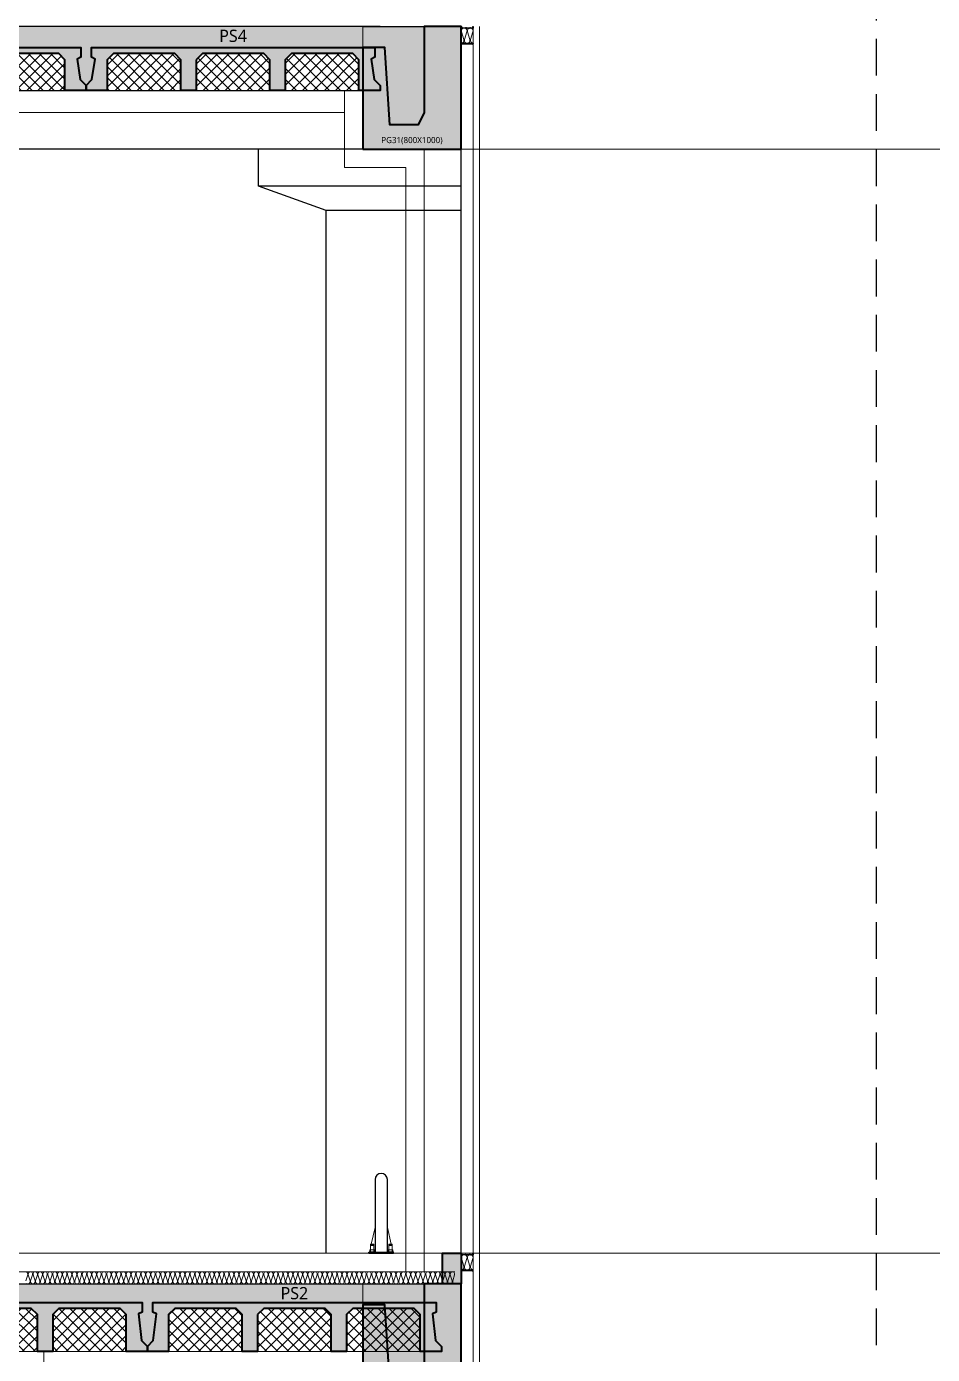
# Model space of a CAD drawing. Header units: millimetres. Extents: x 0 to 420000, y 0 to 297000.
# Drawn here: x 304972 to 312355, y 43625 to 54450 of the extents above; entities that cross this region are included whole.
import ezdxf
from ezdxf.enums import TextEntityAlignment as Align

# ---------------------------------------------------------------- set-up
doc = ezdxf.new("R2010")
doc.units = ezdxf.units.MM
for name, pattern in [('0731_main_plan$0$form_$0$y-Landschaft$0$_$1$20120914_Verkehrsflächen_Grün$0$20120628_xref - Gammel$1$3_H-GL_F1_U3 - Default$0${ Offset Lines }', [0]), ('CEN', [62, 60, -1, 0, -1]), ('DASHEDX2', [1.5, 1, -0.5]), ('HIDDEN', [0.375, 0.25, -0.125])]:
    doc.linetypes.add(name, pattern=pattern)
for name, color, linetype, lineweight in [('A-AXIS-LINE', 1, 'CEN', 15), ('A-BOND-LIN2', 4, 'DASHEDX2', 25), ('A-CONC-LIN1', 2, 'Continuous', 40), ('A-CONC-LIN2', 7, 'Continuous', 25), ('A-ELEV-LIN2', 7, 'Continuous', 25), ('A-ELEV-LIN3', 8, 'Continuous', 18), ('A-WAXM-PANL', 6, 'Continuous', 20), ('A-XXXX-FIN2', 6, 'Continuous', 20), ('A-XXXX-INSL1', 15, 'Continuous', 18), ('A-XXXX-INSL2', 8, 'Continuous', 18), ('A-XXXX-STL', 3, 'Continuous', 25)]:
    doc.layers.add(name, color=color, linetype=linetype, lineweight=lineweight)
for name, color, linetype in [('A-CONC-SOLD', 253, 'CEN'), ('A-ELEV-PATT', 252, 'Continuous'), ('A-XXXX-SOLD', 252, 'Continuous')]:
    doc.layers.add(name, color=color, linetype=linetype)
doc.layers.add('A-XXXX-NPLT', color=144, linetype='Continuous', lineweight=15, plot=False)
doc.styles.add('맑은고딕', font='')
doc.styles.get('맑은고딕').set_extended_font_data('Malgun Gothic')

# ---------------------------------------------------------------- blocks, each defined once
blk = doc.blocks.new('axis(211208)')
at = {"layer": 'A-AXIS-LINE', "ltscale": 1000}
for p, q in [((4631788.1, -412118.7), (4955413.1, -412118.7)), ((4631788.1, -421118.7), (4955413.1, -421118.7))]:
    blk.add_line(p, q, dxfattribs=at)
blk = doc.blocks.new('PG31')
at = {"layer": 'A-CONC-SOLD'}
h = blk.add_hatch(color=256, dxfattribs=at)
h.dxf.hatch_style = 1
h.paths.add_polyline_path([(-620, -170), (-580, -800), (-350, -800), (-300, -700), (-300, 0), (-800, 0), (-800, -170)])
h = blk.add_hatch(color=256, dxfattribs=at)
h.dxf.hatch_style = 1
h.paths.add_polyline_path([(-800, -1000), (0, -1000), (0, 0), (-300, 0), (-300, -700), (-350, -800), (-580, -800), (-620, -170), (-800, -170)])
at = {"layer": 'A-CONC-LIN1'}
blk.add_lwpolyline([(-800, -1000), (0, -1000), (0, 0), (-300, 0), (-300, -700), (-350, -800), (-580, -800), (-620, -170), (-800, -170)], close=True, dxfattribs=at)
at = {"layer": 'A-CONC-LIN2'}
blk.add_line((-800, 0), (-300, 0), dxfattribs=at)
at = {"layer": 'A-XXXX-NPLT'}
blk.add_lwpolyline([(0, 0), (-800, 0), (-800, -1000), (0, -1000)], close=True, dxfattribs=at)
at = {"layer": 'A-XXXX-NPLT', "style": '맑은고딕'}
blk.add_text('PG31(800X1000)', height=50, dxfattribs=at).set_placement((-400, -930), align=Align.MIDDLE)
blk = doc.blocks.new('PS4')
at = {"layer": 'A-CONC-SOLD'}
h = blk.add_hatch(color=256, dxfattribs=at)
h.dxf.hatch_style = 1
h.paths.add_polyline_path([(-1198, -480), (-1198, 0), (1198, 0), (1198, -480), (1150, -430), (1125, -265), (1155, -250), (1155, -170), (-1155, -170), (-1155, -250), (-1125, -265), (-1150, -430)])
h = blk.add_hatch(color=256, dxfattribs=at)
h.dxf.hatch_style = 1
h.paths.add_polyline_path([(-300, -270), (-300, -480), (-300, -520), (-425, -520), (-425, -480), (-425, -270), (-475, -220), (-975, -220), (-1025, -270), (-1025, -480), (-1025, -520), (-1198, -520), (-1198, -480), (-1150, -430), (-1125, -265), (-1155, -250), (-1155, -170), (1155, -170), (1155, -250), (1125, -265), (1150, -430), (1198, -480), (1198, -520), (1025, -520), (1025, -480), (1025, -270), (975, -220), (475, -220), (425, -270), (425, -480), (425, -520), (300, -520), (300, -480), (300, -270), (250, -220), (-250, -220)])
at = {"layer": 'A-XXXX-INSL2'}
h = blk.add_hatch(dxfattribs=at)
h.set_pattern_fill('ANSI37', color=256, scale=20)
h.set_pattern_definition([(45, (-302204.5, -52690), (-44.90128, 44.90128), []), (135, (-302204.5, -52690), (-44.90128, -44.90128), [])])
h.paths.add_polyline_path([(-975, -220), (-1025, -270), (-1025, -480), (-1025, -520), (-425, -520), (-425, -480), (-425, -270), (-475, -220)])
h.paths.add_polyline_path([(300, -520), (300, -480), (300, -270), (250, -220), (-250, -220), (-300, -270), (-300, -480), (-300, -520)])
h.paths.add_polyline_path([(1025, -520), (1025, -480), (1025, -270), (975, -220), (475, -220), (425, -270), (425, -480), (425, -520)])
at = {"layer": 'A-CONC-LIN1', "color": 2, "linetype": '0731_main_plan$0$form_$0$y-Landschaft$0$_$1$20120914_Verkehrsflächen_Grün$0$20120628_xref - Gammel$1$3_H-GL_F1_U3 - Default$0${ Offset Lines }'}
blk.add_lwpolyline([(-300, -270), (-300, -480), (-300, -480), (-300, -520), (-425, -520), (-425, -480), (-425, -480), (-425, -270), (-475, -220), (-975, -220), (-1025, -270), (-1025, -480), (-1025, -480), (-1025, -520), (-1198, -520), (-1198, -480), (-1150, -430), (-1125, -265), (-1155, -250), (-1155, -170), (1155, -170), (1155, -250), (1125, -265), (1150, -430), (1198, -480), (1198, -520), (1025, -520), (1025, -480), (1025, -480), (1025, -270), (975, -220), (475, -220), (425, -270), (425, -480), (425, -480), (425, -520), (300, -520), (300, -480), (300, -480), (300, -270), (250, -220), (-250, -220)], close=True, dxfattribs=at)
at = {"layer": 'A-CONC-LIN2'}
blk.add_line((1198, 0), (-1198, 0), dxfattribs=at)
at = {"layer": 'A-ELEV-LIN2'}
for p, q in [((-1025, -520), (-425, -520)), ((-300, -520), (300, -520)), ((425, -520), (1025, -520))]:
    blk.add_line(p, q, dxfattribs=at)
at = {"layer": 'A-XXXX-NPLT', "style": '맑은고딕'}
blk.add_text('PS4', height=100, dxfattribs=at).set_placement((0, -75), align=Align.MIDDLE)
blk = doc.blocks.new('층간방화')
at = {"layer": 'A-XXXX-SOLD', "ltscale": 0.5}
h = blk.add_hatch(dxfattribs=at)
h.set_pattern_fill('블럭단면', color=256)
h.set_pattern_definition([(45, (-3966029.7908, -207540.3616), (-0.70710678119, 0.70710678119), []), (135, (-3966029.7908, -207540.3616), (-0.70710678119, -0.70710678119), [])])
h.paths.add_polyline_path([(0, -12), (0, 1), (-3, 1), (-3, -9), (-97, -9), (-97, 1), (-100, 1), (-100, -12)])
h.paths.add_polyline_path([(0, -137), (0, -150), (-3, -150), (-3, -140), (-97, -140), (-97, -150), (-100, -150), (-100, -137)])
at = {"layer": 'A-ELEV-PATT', "color": 5}
for points in [[(0, -12), (0, 1), (-3, 1), (-3, -9), (-97, -9), (-97, 1), (-100, 1), (-100, -12)], [(0, -137), (0, -150), (-3, -150), (-3, -140), (-97, -140), (-97, -150), (-100, -150), (-100, -137)]]:
    blk.add_lwpolyline(points, close=True, dxfattribs=at)
at = {"layer": 'A-XXXX-INSL2'}
blk.add_lwpolyline([(-100, -136, 0.509267), (-78, -106), (-97, -42, -1.37259), (-53, -42), (-72, -106, 1.37259), (-29, -106), (-48, -42, -1.37259), (-4, -42), (-23, -106, 0.509267), (-1, -136)], format="xyb", dxfattribs=at)
at = {"layer": 'A-XXXX-STL', "linetype": 'HIDDEN', "ltscale": 0.1}
blk.add_lwpolyline([(47, 0), (47, 1), (-1, 1), (-1, -136), (-100, -136), (-100, -137), (0, -137), (0, 0)], close=True, dxfattribs=at)
blk = doc.blocks.new('3층')
at = {"layer": 'A-ELEV-LIN2'}
for p, q in [((4877174, -402119), (4868424, -402119)), ((4878824, -402119), (4877174, -402119)), ((4877174, -402419), (4877174, -402119)), ((4878824, -411119), (4878824, -402119)), ((4878824, -402419), (4877174, -402419)), ((4877724, -402619), (4877174, -402419)), ((4877724, -411119), (4877724, -402619)), ((4878824, -402619), (4877724, -402619))]:
    blk.add_line(p, q, dxfattribs=at)
at = {"layer": 'A-WAXM-PANL'}
for p, q in [((4878924, -411119), (4878924, -401119)), ((4878974, -411119), (4878974, -401119))]:
    blk.add_line(p, q, dxfattribs=at)
at = {"layer": 'A-XXXX-INSL1'}
for points in [[(4878374, -411269), (4878374, -402269), (4877874, -402269), (4877874, -401639)], [(4877874, -401819), (4834824, -401819), (4834824, -402319), (4833824, -402319), (4833824, -401819), (4822874, -401819)], [(4878524, -411269), (4878524, -402119)]]:
    blk.add_lwpolyline(points, dxfattribs=at)
for name, p in [('PS4', (4874571, -401119)), ('PS4', (4876966, -401119)), ('PG31', (4878824, -401119))]:
    blk.add_blockref(name, p)
at = {"layer": 'A-XXXX-INSL2', "ltscale": 0.5, "xscale": -1}
blk.add_blockref('층간방화', (4878824, -401119), dxfattribs=at)
blk = doc.blocks.new('PS2')
at = {"layer": 'A-CONC-SOLD'}
h = blk.add_hatch(color=256, dxfattribs=at)
h.dxf.hatch_style = 1
h.paths.add_polyline_path([(1198, 0), (-1198, 0), (-1198, -510), (-1150, -460), (-1125, -245), (-1155, -230), (-1155, -150), (1155, -150), (1155, -230), (1125, -245), (1150, -460), (1198, -510)])
h = blk.add_hatch(color=256, dxfattribs=at)
h.dxf.hatch_style = 1
h.paths.add_polyline_path([(-1150, -460), (-1198, -510), (-1198, -550), (-1025, -550), (-1025, -510), (-1025, -250), (-975, -200), (-475, -200), (-425, -250), (-425, -510), (-425, -550), (-300, -550), (-300, -510), (-300, -250), (-250, -200), (250, -200), (300, -250), (300, -510), (300, -550), (425, -550), (425, -510), (425, -250), (475, -200), (975, -200), (1025, -250), (1025, -510), (1025, -550), (1198, -550), (1198, -510), (1150, -460), (1125, -245), (1155, -230), (1155, -150), (-1155, -150), (-1155, -230), (-1125, -245)])
at = {"layer": 'A-XXXX-INSL2'}
h = blk.add_hatch(dxfattribs=at)
h.set_pattern_fill('ANSI37', color=256, scale=20)
h.set_pattern_definition([(45, (-289951.5, -41968), (-44.90128, 44.90128), []), (135, (-289951.5, -41968), (-44.90128, -44.90128), [])])
h.paths.add_polyline_path([(-975, -200), (-1025, -250), (-1025, -510), (-1025, -550), (-425, -550), (-425, -510), (-425, -250), (-475, -200)])
h.paths.add_polyline_path([(-250, -200), (-300, -250), (-300, -510), (-300, -550), (300, -550), (300, -510), (300, -250), (250, -200)])
h.paths.add_polyline_path([(425, -510), (425, -550), (1025, -550), (1025, -510), (1025, -250), (975, -200), (475, -200), (425, -250)])
at = {"layer": 'A-CONC-LIN1', "color": 2, "linetype": '0731_main_plan$0$form_$0$y-Landschaft$0$_$1$20120914_Verkehrsflächen_Grün$0$20120628_xref - Gammel$1$3_H-GL_F1_U3 - Default$0${ Offset Lines }'}
blk.add_lwpolyline([(-300, -250), (-300, -510), (-300, -510), (-300, -550), (-425, -550), (-425, -510), (-425, -510), (-425, -250), (-475, -200), (-975, -200), (-1025, -250), (-1025, -510), (-1025, -510), (-1025, -550), (-1198, -550), (-1198, -510), (-1150, -460), (-1125, -245), (-1155, -230), (-1155, -150), (1155, -150), (1155, -230), (1125, -245), (1150, -460), (1198, -510), (1198, -550), (1025, -550), (1025, -510), (1025, -510), (1025, -250), (975, -200), (475, -200), (425, -250), (425, -510), (425, -510), (425, -550), (300, -550), (300, -510), (300, -510), (300, -250), (250, -200), (-250, -200)], close=True, dxfattribs=at)
at = {"layer": 'A-CONC-LIN2'}
blk.add_line((-1198, 0), (1198, 0), dxfattribs=at)
at = {"layer": 'A-XXXX-NPLT'}
for p, q in [((-1025, -550), (-425, -550)), ((-300, -550), (300, -550)), ((425, -550), (1025, -550))]:
    blk.add_line(p, q, dxfattribs=at)
at = {"layer": 'A-XXXX-NPLT', "style": '맑은고딕'}
blk.add_text('PS2', height=100, dxfattribs=at).set_placement((0, -75), align=Align.MIDDLE)
blk = doc.blocks.new('냉동층(220321)')
at = {"layer": 'A-CONC-SOLD'}
h = blk.add_hatch(color=256, dxfattribs=at)
h.dxf.hatch_style = 1
h.paths.add_polyline_path([(4878674, -401119), (4878674, -401369), (4878824, -401369), (4878824, -401119)])
at = {"layer": 'A-CONC-LIN1'}
blk.add_lwpolyline([(4878674, -401369), (4878674, -401119), (4878824, -401119), (4878824, -401369)], dxfattribs=at)
at = {"layer": 'A-WAXM-PANL'}
for p, q in [((4878924, -401119), (4878924, -411119)), ((4878974, -401119), (4878974, -411119))]:
    blk.add_line(p, q, dxfattribs=at)
at = {"layer": 'A-XXXX-FIN2'}
blk.add_line((4878674, -401119), (4801924, -401119), dxfattribs=at)
at = {"layer": 'A-XXXX-INSL1'}
blk.add_lwpolyline([(4878374, -402469), (4877924, -402469), (4877924, -402019), (4875424, -402019), (4875424, -401919)], dxfattribs=at)
at = {"layer": 'A-XXXX-INSL2'}
for p, q in [((4878774, -401269), (4802024, -401269)), ((4878824, -401269), (4878824, -401269))]:
    blk.add_line(p, q, dxfattribs=at)
for points in [[(4878774, -401369), (4878763, -401365), (4878756, -401355), (4878756, -401344), (4878772, -401294), (4878772, -401283), (4878765, -401273), (4878754, -401269), (4878743, -401273), (4878736, -401283), (4878736, -401294), (4878752, -401344), (4878752, -401355), (4878745, -401365), (4878734, -401369), (4878723, -401365), (4878716, -401355), (4878716, -401344), (4878732, -401294), (4878732, -401283), (4878725, -401273), (4878714, -401269), (4878703, -401273), (4878696, -401283), (4878696, -401294), (4878712, -401344), (4878712, -401355), (4878705, -401365), (4878694, -401369), (4878683, -401365), (4878676, -401355), (4878676, -401344), (4878692, -401294), (4878692, -401283), (4878685, -401273), (4878674, -401269), (4878663, -401273), (4878656, -401283), (4878656, -401294), (4878672, -401344), (4878672, -401355), (4878665, -401365), (4878654, -401369), (4878643, -401365), (4878636, -401355), (4878636, -401344), (4878652, -401294), (4878652, -401283), (4878645, -401273), (4878634, -401269), (4878623, -401273), (4878616, -401283), (4878616, -401294), (4878632, -401344), (4878632, -401355), (4878625, -401365), (4878614, -401369), (4878603, -401365), (4878596, -401355), (4878596, -401344), (4878612, -401294), (4878612, -401283), (4878605, -401273), (4878594, -401269), (4878583, -401273), (4878576, -401283), (4878576, -401294), (4878592, -401344), (4878592, -401355), (4878585, -401365), (4878574, -401369), (4878563, -401365), (4878556, -401355), (4878556, -401344), (4878572, -401294), (4878572, -401283), (4878565, -401273), (4878554, -401269), (4878543, -401273), (4878536, -401283), (4878536, -401294), (4878552, -401344), (4878552, -401355), (4878545, -401365), (4878534, -401369), (4878523, -401365), (4878516, -401355), (4878516, -401344), (4878532, -401294), (4878532, -401283), (4878525, -401273), (4878514, -401269), (4878503, -401273), (4878496, -401283), (4878496, -401294), (4878512, -401344), (4878512, -401355), (4878505, -401365), (4878494, -401369), (4878483, -401365), (4878476, -401355), (4878476, -401344), (4878492, -401294), (4878492, -401283), (4878485, -401273), (4878474, -401269), (4878463, -401273), (4878456, -401283), (4878456, -401294), (4878472, -401344), (4878472, -401355), (4878465, -401365), (4878454, -401369), (4878443, -401365), (4878436, -401355), (4878436, -401344), (4878452, -401294), (4878452, -401283), (4878445, -401273), (4878434, -401269), (4878423, -401273), (4878416, -401283), (4878416, -401294), (4878432, -401344), (4878432, -401355), (4878425, -401365), (4878414, -401369), (4878403, -401365), (4878396, -401355), (4878396, -401344), (4878412, -401294), (4878412, -401283), (4878405, -401273), (4878394, -401269), (4878383, -401273), (4878376, -401283), (4878376, -401294), (4878392, -401344), (4878392, -401355), (4878385, -401365), (4878374, -401369), (4878363, -401365), (4878356, -401355), (4878356, -401344), (4878372, -401294), (4878372, -401283), (4878365, -401273), (4878354, -401269), (4878343, -401273), (4878336, -401283), (4878336, -401294), (4878352, -401344), (4878352, -401355), (4878345, -401365), (4878334, -401369), (4878323, -401365), (4878316, -401355), (4878316, -401344), (4878332, -401294), (4878332, -401283), (4878325, -401273), (4878314, -401269), (4878303, -401273), (4878296, -401283), (4878296, -401294), (4878312, -401344), (4878312, -401355), (4878305, -401365), (4878294, -401369), (4878283, -401365), (4878276, -401355), (4878276, -401344), (4878292, -401294), (4878292, -401283), (4878285, -401273), (4878274, -401269), (4878263, -401273), (4878256, -401283), (4878256, -401294), (4878272, -401344), (4878272, -401355), (4878265, -401365), (4878254, -401369), (4878243, -401365), (4878236, -401355), (4878236, -401344), (4878252, -401294), (4878252, -401283), (4878245, -401273), (4878234, -401269), (4878223, -401273), (4878216, -401283), (4878216, -401294), (4878232, -401344), (4878232, -401355), (4878225, -401365), (4878214, -401369), (4878203, -401365), (4878196, -401355), (4878196, -401344), (4878212, -401294), (4878212, -401283), (4878205, -401273), (4878194, -401269), (4878183, -401273), (4878176, -401283), (4878176, -401294), (4878192, -401344), (4878192, -401355), (4878185, -401365), (4878174, -401369), (4878163, -401365), (4878156, -401355), (4878156, -401344), (4878172, -401294), (4878172, -401283), (4878165, -401273), (4878154, -401269), (4878143, -401273), (4878136, -401283), (4878136, -401294), (4878152, -401344), (4878152, -401355), (4878145, -401365), (4878134, -401369), (4878123, -401365), (4878116, -401355), (4878116, -401344), (4878132, -401294), (4878132, -401283), (4878125, -401273), (4878114, -401269), (4878103, -401273), (4878096, -401283), (4878096, -401294), (4878112, -401344), (4878112, -401355), (4878105, -401365), (4878094, -401369), (4878083, -401365), (4878076, -401355), (4878076, -401344), (4878092, -401294), (4878092, -401283), (4878085, -401273), (4878074, -401269), (4878063, -401273), (4878056, -401283), (4878056, -401294), (4878072, -401344), (4878072, -401355), (4878065, -401365), (4878054, -401369), (4878043, -401365), (4878036, -401355), (4878036, -401344), (4878052, -401294), (4878052, -401283), (4878045, -401273), (4878034, -401269), (4878023, -401273), (4878016, -401283), (4878016, -401294), (4878032, -401344), (4878032, -401355), (4878025, -401365), (4878014, -401369), (4878003, -401365), (4877996, -401355), (4877996, -401344), (4878012, -401294), (4878012, -401283), (4878005, -401273), (4877994, -401269), (4877983, -401273), (4877976, -401283), (4877976, -401294), (4877992, -401344), (4877992, -401355), (4877985, -401365), (4877974, -401369), (4877963, -401365), (4877956, -401355), (4877956, -401344), (4877972, -401294), (4877972, -401283), (4877965, -401273), (4877954, -401269), (4877943, -401273), (4877936, -401283), (4877936, -401294), (4877952, -401344), (4877952, -401355), (4877945, -401365), (4877934, -401369), (4877923, -401365), (4877916, -401355), (4877916, -401344), (4877932, -401294), (4877932, -401283), (4877925, -401273), (4877914, -401269), (4877903, -401273), (4877896, -401283), (4877896, -401294), (4877912, -401344), (4877912, -401355), (4877905, -401365), (4877894, -401369), (4877883, -401365), (4877876, -401355), (4877876, -401344), (4877892, -401294), (4877892, -401283), (4877885, -401273), (4877874, -401269), (4877863, -401273), (4877856, -401283), (4877856, -401294), (4877872, -401344), (4877872, -401355), (4877865, -401365), (4877854, -401369), (4877843, -401365), (4877836, -401355), (4877836, -401344), (4877852, -401294), (4877852, -401283), (4877845, -401273), (4877834, -401269), (4877823, -401273), (4877816, -401283), (4877816, -401294), (4877832, -401344), (4877832, -401355), (4877825, -401365), (4877814, -401369), (4877803, -401365), (4877796, -401355), (4877796, -401344), (4877812, -401294), (4877812, -401283), (4877805, -401273), (4877794, -401269), (4877783, -401273), (4877776, -401283), (4877776, -401294), (4877792, -401344), (4877792, -401355), (4877785, -401365), (4877774, -401369), (4877763, -401365), (4877756, -401355), (4877756, -401344), (4877772, -401294), (4877772, -401283), (4877765, -401273), (4877754, -401269), (4877743, -401273), (4877736, -401283), (4877736, -401294), (4877752, -401344), (4877752, -401355), (4877745, -401365), (4877734, -401369), (4877723, -401365), (4877716, -401355), (4877716, -401344), (4877732, -401294), (4877732, -401283), (4877725, -401273), (4877714, -401269), (4877703, -401273), (4877696, -401283), (4877696, -401294), (4877712, -401344), (4877712, -401355), (4877705, -401365), (4877694, -401369), (4877683, -401365), (4877676, -401355), (4877676, -401344), (4877692, -401294), (4877692, -401283), (4877685, -401273), (4877674, -401269), (4877663, -401273), (4877656, -401283), (4877656, -401294), (4877672, -401344), (4877672, -401355), (4877665, -401365), (4877654, -401369), (4877643, -401365), (4877636, -401355), (4877636, -401344), (4877652, -401294), (4877652, -401283), (4877645, -401273), (4877634, -401269), (4877623, -401273), (4877616, -401283), (4877616, -401294), (4877632, -401344), (4877632, -401355), (4877625, -401365), (4877614, -401369), (4877603, -401365), (4877596, -401355), (4877596, -401344), (4877612, -401294), (4877612, -401283), (4877605, -401273), (4877594, -401269), (4877583, -401273), (4877576, -401283), (4877576, -401294), (4877592, -401344), (4877592, -401355), (4877585, -401365), (4877574, -401369), (4877563, -401365), (4877556, -401355), (4877556, -401344), (4877572, -401294), (4877572, -401283), (4877565, -401273), (4877554, -401269), (4877543, -401273), (4877536, -401283), (4877536, -401294), (4877552, -401344), (4877552, -401355), (4877545, -401365), (4877534, -401369), (4877523, -401365), (4877516, -401355), (4877516, -401344), (4877532, -401294), (4877532, -401283), (4877525, -401273), (4877514, -401269), (4877503, -401273), (4877496, -401283), (4877496, -401294), (4877512, -401344), (4877512, -401355), (4877505, -401365), (4877494, -401369), (4877483, -401365), (4877476, -401355), (4877476, -401344), (4877492, -401294), (4877492, -401283), (4877485, -401273), (4877474, -401269), (4877463, -401273), (4877456, -401283), (4877456, -401294), (4877472, -401344), (4877472, -401355), (4877465, -401365), (4877454, -401369), (4877443, -401365), (4877436, -401355), (4877436, -401344), (4877452, -401294), (4877452, -401283), (4877445, -401273), (4877434, -401269), (4877423, -401273), (4877416, -401283), (4877416, -401294), (4877432, -401344), (4877432, -401355), (4877425, -401365), (4877414, -401369), (4877403, -401365), (4877396, -401355), (4877396, -401344), (4877412, -401294), (4877412, -401283), (4877405, -401273), (4877394, -401269), (4877383, -401273), (4877376, -401283), (4877376, -401294), (4877392, -401344), (4877392, -401355), (4877385, -401365), (4877374, -401369), (4877363, -401365), (4877356, -401355), (4877356, -401344), (4877372, -401294), (4877372, -401283), (4877365, -401273), (4877354, -401269), (4877343, -401273), (4877336, -401283), (4877336, -401294), (4877352, -401344), (4877352, -401355), (4877345, -401365), (4877334, -401369), (4877323, -401365), (4877316, -401355), (4877316, -401344), (4877332, -401294), (4877332, -401283), (4877325, -401273), (4877314, -401269), (4877303, -401273), (4877296, -401283), (4877296, -401294), (4877312, -401344), (4877312, -401355), (4877305, -401365), (4877294, -401369), (4877283, -401365), (4877276, -401355), (4877276, -401344), (4877292, -401294), (4877292, -401283), (4877285, -401273), (4877274, -401269), (4877263, -401273), (4877256, -401283), (4877256, -401294), (4877272, -401344), (4877272, -401355), (4877265, -401365), (4877254, -401369), (4877243, -401365), (4877236, -401355), (4877236, -401344), (4877252, -401294), (4877252, -401283), (4877245, -401273), (4877234, -401269), (4877223, -401273), (4877216, -401283), (4877216, -401294), (4877232, -401344), (4877232, -401355), (4877225, -401365), (4877214, -401369), (4877203, -401365), (4877196, -401355), (4877196, -401344), (4877212, -401294), (4877212, -401283), (4877205, -401273), (4877194, -401269), (4877183, -401273), (4877176, -401283), (4877176, -401294), (4877192, -401344), (4877192, -401355), (4877185, -401365), (4877174, -401369), (4877163, -401365), (4877156, -401355), (4877156, -401344), (4877172, -401294), (4877172, -401283), (4877165, -401273), (4877154, -401269), (4877143, -401273), (4877136, -401283), (4877136, -401294), (4877152, -401344), (4877152, -401355), (4877145, -401365), (4877134, -401369), (4877123, -401365), (4877116, -401355), (4877116, -401344), (4877132, -401294), (4877132, -401283), (4877125, -401273), (4877114, -401269), (4877103, -401273), (4877096, -401283), (4877096, -401294), (4877112, -401344), (4877112, -401355), (4877105, -401365), (4877094, -401369), (4877083, -401365), (4877076, -401355), (4877076, -401344), (4877092, -401294), (4877092, -401283), (4877085, -401273), (4877074, -401269), (4877063, -401273), (4877056, -401283), (4877056, -401294), (4877072, -401344), (4877072, -401355), (4877065, -401365), (4877054, -401369), (4877043, -401365), (4877036, -401355), (4877036, -401344), (4877052, -401294), (4877052, -401283), (4877045, -401273), (4877034, -401269), (4877023, -401273), (4877016, -401283), (4877016, -401294), (4877032, -401344), (4877032, -401355), (4877025, -401365), (4877014, -401369), (4877003, -401365), (4876996, -401355), (4876996, -401344), (4877012, -401294), (4877012, -401283), (4877005, -401273), (4876994, -401269), (4876983, -401273), (4876976, -401283), (4876976, -401294), (4876992, -401344), (4876992, -401355), (4876985, -401365), (4876974, -401369), (4876963, -401365), (4876956, -401355), (4876956, -401344), (4876972, -401294), (4876972, -401283), (4876965, -401273), (4876954, -401269), (4876943, -401273), (4876936, -401283), (4876936, -401294), (4876952, -401344), (4876952, -401355), (4876945, -401365), (4876934, -401369), (4876923, -401365), (4876916, -401355), (4876916, -401344), (4876932, -401294), (4876932, -401283), (4876925, -401273), (4876914, -401269), (4876903, -401273), (4876896, -401283), (4876896, -401294), (4876912, -401344), (4876912, -401355), (4876905, -401365), (4876894, -401369), (4876883, -401365), (4876876, -401355), (4876876, -401344), (4876892, -401294), (4876892, -401283), (4876885, -401273), (4876874, -401269), (4876863, -401273), (4876856, -401283), (4876856, -401294), (4876872, -401344), (4876872, -401355), (4876865, -401365), (4876854, -401369), (4876843, -401365), (4876836, -401355), (4876836, -401344), (4876852, -401294), (4876852, -401283), (4876845, -401273), (4876834, -401269), (4876823, -401273), (4876816, -401283), (4876816, -401294), (4876832, -401344), (4876832, -401355), (4876825, -401365), (4876814, -401369), (4876803, -401365), (4876796, -401355), (4876796, -401344), (4876812, -401294), (4876812, -401283), (4876805, -401273), (4876794, -401269), (4876783, -401273), (4876776, -401283), (4876776, -401294), (4876792, -401344), (4876792, -401355), (4876785, -401365), (4876774, -401369), (4876763, -401365), (4876756, -401355), (4876756, -401344), (4876772, -401294), (4876772, -401283), (4876765, -401273), (4876754, -401269), (4876743, -401273), (4876736, -401283), (4876736, -401294), (4876752, -401344), (4876752, -401355), (4876745, -401365), (4876734, -401369), (4876723, -401365), (4876716, -401355), (4876716, -401344), (4876732, -401294), (4876732, -401283), (4876725, -401273), (4876714, -401269), (4876703, -401273), (4876696, -401283), (4876696, -401294), (4876712, -401344), (4876712, -401355), (4876705, -401365), (4876694, -401369), (4876683, -401365), (4876676, -401355), (4876676, -401344), (4876692, -401294), (4876692, -401283), (4876685, -401273), (4876674, -401269), (4876663, -401273), (4876656, -401283), (4876656, -401294), (4876672, -401344), (4876672, -401355), (4876665, -401365), (4876654, -401369), (4876643, -401365), (4876636, -401355), (4876636, -401344), (4876652, -401294), (4876652, -401283), (4876645, -401273), (4876634, -401269), (4876623, -401273), (4876616, -401283), (4876616, -401294), (4876632, -401344), (4876632, -401355), (4876625, -401365), (4876614, -401369), (4876603, -401365), (4876596, -401355), (4876596, -401344), (4876612, -401294), (4876612, -401283), (4876605, -401273), (4876594, -401269), (4876583, -401273), (4876576, -401283), (4876576, -401294), (4876592, -401344), (4876592, -401355), (4876585, -401365), (4876574, -401369), (4876563, -401365), (4876556, -401355), (4876556, -401344), (4876572, -401294), (4876572, -401283), (4876565, -401273), (4876554, -401269), (4876543, -401273), (4876536, -401283), (4876536, -401294), (4876552, -401344), (4876552, -401355), (4876545, -401365), (4876534, -401369), (4876523, -401365), (4876516, -401355), (4876516, -401344), (4876532, -401294), (4876532, -401283), (4876525, -401273), (4876514, -401269), (4876503, -401273), (4876496, -401283), (4876496, -401294), (4876512, -401344), (4876512, -401355), (4876505, -401365), (4876494, -401369), (4876483, -401365), (4876476, -401355), (4876476, -401344), (4876492, -401294), (4876492, -401283), (4876485, -401273), (4876474, -401269), (4876463, -401273), (4876456, -401283), (4876456, -401294), (4876472, -401344), (4876472, -401355), (4876465, -401365), (4876454, -401369), (4876443, -401365), (4876436, -401355), (4876436, -401344), (4876452, -401294), (4876452, -401283), (4876445, -401273), (4876434, -401269), (4876423, -401273), (4876416, -401283), (4876416, -401294), (4876432, -401344), (4876432, -401355), (4876425, -401365), (4876414, -401369), (4876403, -401365), (4876396, -401355), (4876396, -401344), (4876412, -401294), (4876412, -401283), (4876405, -401273), (4876394, -401269), (4876383, -401273), (4876376, -401283), (4876376, -401294), (4876392, -401344), (4876392, -401355), (4876385, -401365), (4876374, -401369), (4876363, -401365), (4876356, -401355), (4876356, -401344), (4876372, -401294), (4876372, -401283), (4876365, -401273), (4876354, -401269), (4876343, -401273), (4876336, -401283), (4876336, -401294), (4876352, -401344), (4876352, -401355), (4876345, -401365), (4876334, -401369), (4876323, -401365), (4876316, -401355), (4876316, -401344), (4876332, -401294), (4876332, -401283), (4876325, -401273), (4876314, -401269), (4876303, -401273), (4876296, -401283), (4876296, -401294), (4876312, -401344), (4876312, -401355), (4876305, -401365), (4876294, -401369), (4876283, -401365), (4876276, -401355), (4876276, -401344), (4876292, -401294), (4876292, -401283), (4876285, -401273), (4876274, -401269), (4876263, -401273), (4876256, -401283), (4876256, -401294), (4876272, -401344), (4876272, -401355), (4876265, -401365), (4876254, -401369), (4876243, -401365), (4876236, -401355), (4876236, -401344), (4876252, -401294), (4876252, -401283), (4876245, -401273), (4876234, -401269), (4876223, -401273), (4876216, -401283), (4876216, -401294), (4876232, -401344), (4876232, -401355), (4876225, -401365), (4876214, -401369), (4876203, -401365), (4876196, -401355), (4876196, -401344), (4876212, -401294), (4876212, -401283), (4876205, -401273), (4876194, -401269), (4876183, -401273), (4876176, -401283), (4876176, -401294), (4876192, -401344), (4876192, -401355), (4876185, -401365), (4876174, -401369), (4876163, -401365), (4876156, -401355), (4876156, -401344), (4876172, -401294), (4876172, -401283), (4876165, -401273), (4876154, -401269), (4876143, -401273), (4876136, -401283), (4876136, -401294), (4876152, -401344), (4876152, -401355), (4876145, -401365), (4876134, -401369), (4876123, -401365), (4876116, -401355), (4876116, -401344), (4876132, -401294), (4876132, -401283), (4876125, -401273), (4876114, -401269), (4876103, -401273), (4876096, -401283), (4876096, -401294), (4876112, -401344), (4876112, -401355), (4876105, -401365), (4876094, -401369), (4876083, -401365), (4876076, -401355), (4876076, -401344), (4876092, -401294), (4876092, -401283), (4876085, -401273), (4876074, -401269), (4876063, -401273), (4876056, -401283), (4876056, -401294), (4876072, -401344), (4876072, -401355), (4876065, -401365), (4876054, -401369), (4876043, -401365), (4876036, -401355), (4876036, -401344), (4876052, -401294), (4876052, -401283), (4876045, -401273), (4876034, -401269), (4876023, -401273), (4876016, -401283), (4876016, -401294), (4876032, -401344), (4876032, -401355), (4876025, -401365), (4876014, -401369), (4876003, -401365), (4875996, -401355), (4875996, -401344), (4876012, -401294), (4876012, -401283), (4876005, -401273), (4875994, -401269), (4875983, -401273), (4875976, -401283), (4875976, -401294), (4875992, -401344), (4875992, -401355), (4875985, -401365), (4875974, -401369), (4875963, -401365), (4875956, -401355), (4875956, -401344), (4875972, -401294), (4875972, -401283), (4875965, -401273), (4875954, -401269), (4875943, -401273), (4875936, -401283), (4875936, -401294), (4875952, -401344), (4875952, -401355), (4875945, -401365), (4875934, -401369), (4875923, -401365), (4875916, -401355), (4875916, -401344), (4875932, -401294), (4875932, -401283), (4875925, -401273), (4875914, -401269), (4875903, -401273), (4875896, -401283), (4875896, -401294), (4875912, -401344), (4875912, -401355), (4875905, -401365), (4875894, -401369), (4875883, -401365), (4875876, -401355), (4875876, -401344), (4875892, -401294), (4875892, -401283), (4875885, -401273), (4875874, -401269), (4875863, -401273), (4875856, -401283), (4875856, -401294), (4875872, -401344), (4875872, -401355), (4875865, -401365), (4875854, -401369), (4875843, -401365), (4875836, -401355), (4875836, -401344), (4875852, -401294), (4875852, -401283), (4875845, -401273), (4875834, -401269), (4875823, -401273), (4875816, -401283), (4875816, -401294), (4875832, -401344), (4875832, -401355), (4875825, -401365), (4875814, -401369), (4875803, -401365), (4875796, -401355), (4875796, -401344), (4875812, -401294), (4875812, -401283), (4875805, -401273), (4875794, -401269), (4875783, -401273), (4875776, -401283), (4875776, -401294), (4875792, -401344), (4875792, -401355), (4875785, -401365), (4875774, -401369), (4875763, -401365), (4875756, -401355), (4875756, -401344), (4875772, -401294), (4875772, -401283), (4875765, -401273), (4875754, -401269), (4875743, -401273), (4875736, -401283), (4875736, -401294), (4875752, -401344), (4875752, -401355), (4875745, -401365), (4875734, -401369), (4875723, -401365), (4875716, -401355), (4875716, -401344), (4875732, -401294), (4875732, -401283), (4875725, -401273), (4875714, -401269), (4875703, -401273), (4875696, -401283), (4875696, -401294), (4875712, -401344), (4875712, -401355), (4875705, -401365), (4875694, -401369), (4875683, -401365), (4875676, -401355), (4875676, -401344), (4875692, -401294), (4875692, -401283), (4875685, -401273), (4875674, -401269), (4875663, -401273), (4875656, -401283), (4875656, -401294), (4875672, -401344), (4875672, -401355), (4875665, -401365), (4875654, -401369), (4875643, -401365), (4875636, -401355), (4875636, -401344), (4875652, -401294), (4875652, -401283), (4875645, -401273), (4875634, -401269), (4875623, -401273), (4875616, -401283), (4875616, -401294), (4875632, -401344), (4875632, -401355), (4875625, -401365), (4875614, -401369), (4875603, -401365), (4875596, -401355), (4875596, -401344), (4875612, -401294), (4875612, -401283), (4875605, -401273), (4875594, -401269), (4875583, -401273), (4875576, -401283), (4875576, -401294), (4875592, -401344), (4875592, -401355), (4875585, -401365), (4875574, -401369), (4875563, -401365), (4875556, -401355), (4875556, -401344), (4875572, -401294), (4875572, -401283), (4875565, -401273), (4875554, -401269), (4875543, -401273), (4875536, -401283), (4875536, -401294), (4875552, -401344), (4875552, -401355), (4875545, -401365), (4875534, -401369), (4875523, -401365), (4875516, -401355), (4875516, -401344), (4875532, -401294), (4875532, -401283), (4875525, -401273), (4875514, -401269), (4875503, -401273), (4875496, -401283), (4875496, -401294), (4875512, -401344), (4875512, -401355), (4875505, -401365), (4875494, -401369), (4875483, -401365), (4875476, -401355), (4875476, -401344), (4875492, -401294), (4875492, -401283), (4875485, -401273), (4875474, -401269), (4875463, -401273), (4875456, -401283), (4875456, -401294), (4875472, -401344), (4875472, -401355), (4875465, -401365), (4875454, -401369), (4875443, -401365), (4875436, -401355), (4875436, -401344), (4875452, -401294), (4875452, -401283), (4875445, -401273), (4875434, -401269), (4875423, -401273), (4875416, -401283), (4875416, -401294), (4875432, -401344), (4875432, -401355), (4875425, -401365), (4875414, -401369), (4875403, -401365), (4875396, -401355), (4875396, -401344), (4875412, -401294), (4875412, -401283), (4875405, -401273), (4875394, -401269), (4875383, -401273), (4875376, -401283), (4875376, -401294), (4875392, -401344), (4875392, -401355), (4875385, -401365), (4875374, -401369), (4875363, -401365), (4875356, -401355), (4875356, -401344), (4875372, -401294), (4875372, -401283), (4875365, -401273), (4875354, -401269), (4875343, -401273), (4875336, -401283), (4875336, -401294), (4875352, -401344), (4875352, -401355), (4875345, -401365), (4875334, -401369), (4875323, -401365), (4875316, -401355), (4875316, -401344), (4875332, -401294), (4875332, -401283), (4875325, -401273), (4875314, -401269), (4875303, -401273), (4875296, -401283), (4875296, -401294), (4875312, -401344), (4875312, -401355), (4875305, -401365), (4875294, -401369), (4875283, -401365)], [(4875276, -401344), (4875292, -401294), (4875292, -401283), (4875285, -401273), (4875274, -401269)]]:
    blk.add_lwpolyline(points, dxfattribs=at)
blk.add_lwpolyline([(4878824, -401369, -0.00045), (4878824, -401369, -0.00045)], format="xyb", dxfattribs=at)
for name, p in [('PS2', (4875071, -401369)), ('PS2', (4877466, -401369)), ('PG31', (4878824, -401369))]:
    blk.add_blockref(name, p)
at = {"layer": 'A-XXXX-INSL2', "ltscale": 0.5, "xscale": -1}
blk.add_blockref('층간방화', (4878824, -401119), dxfattribs=at)
blk = doc.blocks.new('추락방지볼라드')
at = {"layer": 'A-ELEV-LIN2'}
for p, q in [((-100, 10), (100, 10)), ((-100, 0), (-100, 10)), ((-100, 0), (100, 0)), ((100, 0), (100, 10))]:
    blk.add_line(p, q, dxfattribs=at)
for points in [[(-50, 600), (-50, 10)], [(50, 10), (50, 600)]]:
    blk.add_lwpolyline(points, dxfattribs=at)
blk.add_arc((0, 600), 50, 0, 180, dxfattribs=at)
at = {"layer": 'A-ELEV-LIN3'}
for p, q in [((-50, 210), (-81, 73)), ((50, 210), (81, 73)), ((-99, 12), (-99, 10)), ((-99, 12), (-50, 12)), ((-94, 28), (-54, 28)), ((-94, 28), (-94, 12)), ((-85, 73), (-88, 71)), ((-88, 71), (-88, 12)), ((-88, 71), (-61, 70)), ((-88, 67), (-61, 66)), ((-88, 64), (-61, 62)), ((-85, 73), (-63, 73)), ((-63, 73), (-61, 71)), ((-61, 71), (-61, 12)), ((-54, 28), (-54, 12)), ((-50, 12), (-50, 10)), ((50, 12), (50, 10)), ((99, 12), (50, 12)), ((94, 28), (54, 28)), ((54, 28), (54, 12)), ((63, 73), (61, 71)), ((61, 71), (61, 12)), ((88, 71), (61, 70)), ((88, 67), (61, 66)), ((88, 64), (61, 62)), ((85, 73), (63, 73)), ((85, 73), (88, 71)), ((88, 71), (88, 12)), ((94, 28), (94, 12)), ((99, 12), (99, 10))]:
    blk.add_line(p, q, dxfattribs=at)

msp = doc.modelspace()

# ---------------------------------------------------------------- linework, layer by layer
at = {"layer": 'A-BOND-LIN2', "ltscale": 300}
msp.add_lwpolyline([(311897.9, 14450), (311897.9, 64450)], dxfattribs=at)

# ---------------------------------------------------------------- block references
for name, p in [('3층', (-4570311.3, 455568.7)), ('추락방지볼라드', (307862.5, 44450)), ('냉동층(220321)', (-4570311.3, 445568.7))]:
    msp.add_blockref(name, p)
at = {"layer": 'A-AXIS-LINE'}
msp.add_blockref('axis(211208)', (-4581588.1, 465568.7), dxfattribs=at)

doc.saveas('drawing.dxf')
